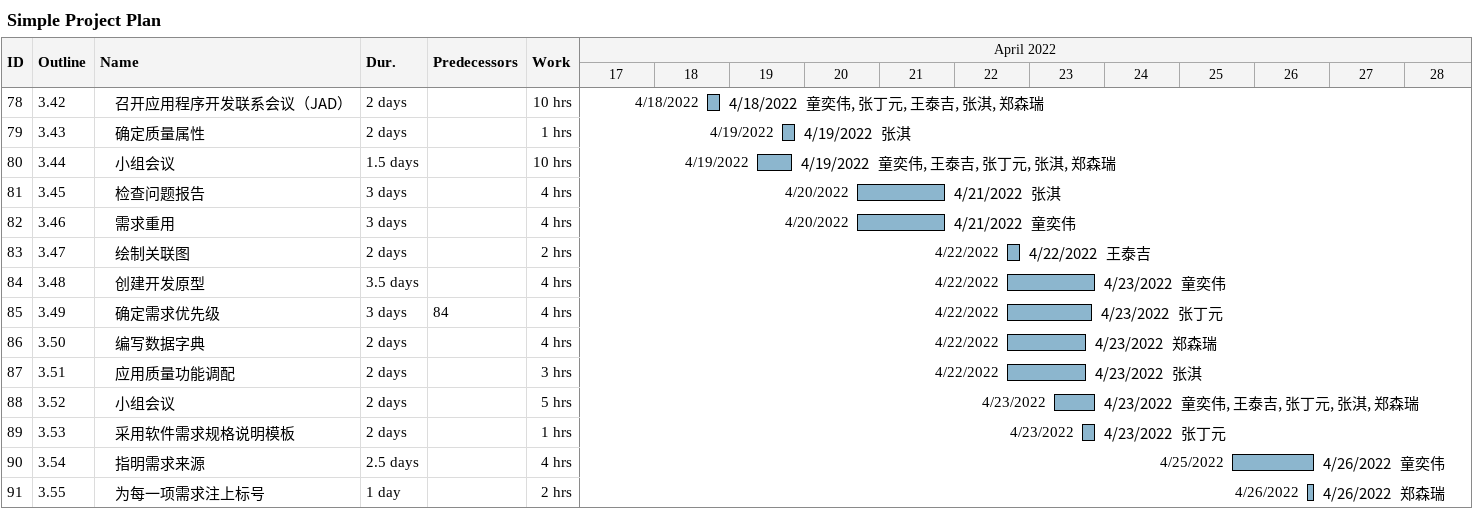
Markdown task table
Simple Project Plan

| ID | WBS | Task | Duration | Start | Finish | Predecessors | Resources | Work (h) |
|---|---|---|---|---|---|---|---|---|
| 78 | 3.42 | 召开应用程序开发联系会议（JAD） | 2d | 2022-04-18 | 2022-04-18 |  | 童奕伟, 张丁元, 王泰吉, 张淇, 郑森瑞 | 10 |
| 79 | 3.43 | 确定质量属性 | 2d | 2022-04-19 | 2022-04-19 |  | 张淇 | 1 |
| 80 | 3.44 | 小组会议 | 1.5d | 2022-04-19 | 2022-04-19 |  | 童奕伟, 王泰吉, 张丁元, 张淇, 郑森瑞 | 10 |
| 81 | 3.45 | 检查问题报告 | 3d | 2022-04-20 | 2022-04-21 |  | 张淇 | 4 |
| 82 | 3.46 | 需求重用 | 3d | 2022-04-20 | 2022-04-21 |  | 童奕伟 | 4 |
| 83 | 3.47 | 绘制关联图 | 2d | 2022-04-22 | 2022-04-22 |  | 王泰吉 | 2 |
| 84 | 3.48 | 创建开发原型 | 3.5d | 2022-04-22 | 2022-04-23 |  | 童奕伟 | 4 |
| 85 | 3.49 | 确定需求优先级 | 3d | 2022-04-22 | 2022-04-23 | 84 | 张丁元 | 4 |
| 86 | 3.50 | 编写数据字典 | 2d | 2022-04-22 | 2022-04-23 |  | 郑森瑞 | 4 |
| 87 | 3.51 | 应用质量功能调配 | 2d | 2022-04-22 | 2022-04-23 |  | 张淇 | 3 |
| 88 | 3.52 | 小组会议 | 2d | 2022-04-23 | 2022-04-23 |  | 童奕伟, 王泰吉, 张丁元, 张淇, 郑森瑞 | 5 |
| 89 | 3.53 | 采用软件需求规格说明模板 | 2d | 2022-04-23 | 2022-04-23 |  | 张丁元 | 1 |
| 90 | 3.54 | 指明需求来源 | 2.5d | 2022-04-25 | 2022-04-26 |  | 童奕伟 | 4 |
| 91 | 3.55 | 为每一项需求注上标号 | 1d | 2022-04-26 | 2022-04-26 |  | 郑森瑞 | 2 |
